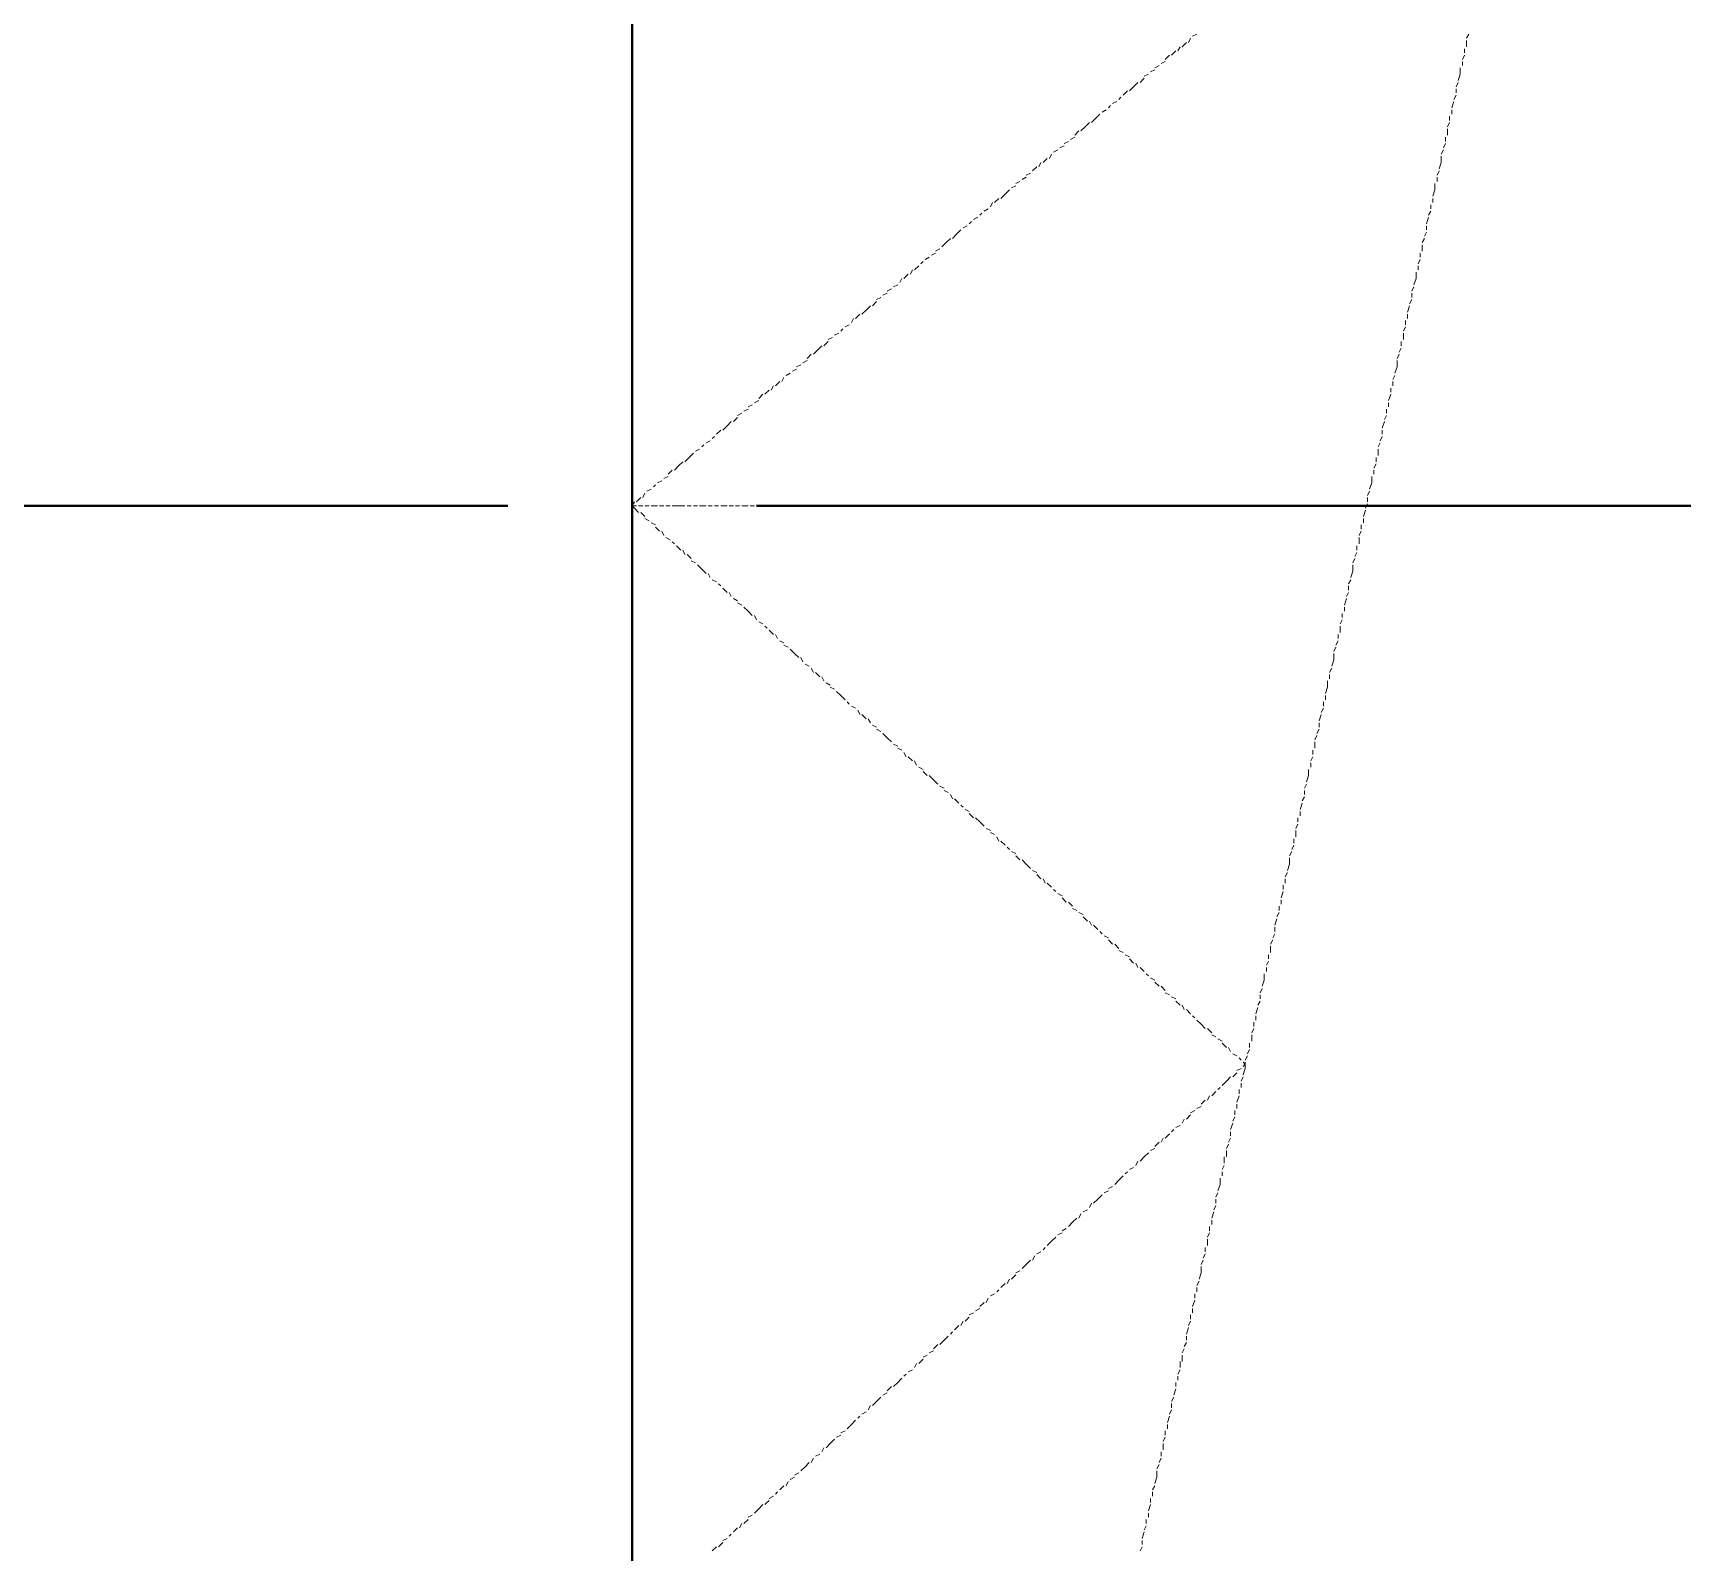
# Model space of a CAD drawing. Extents: x 0 to 604, y 0 to 420.
# Drawn here: x 253.8 to 270.37, y 320.96 to 336.22 of the extents above; entities that cross this region are included whole.
import ezdxf

# ---------------------------------------------------------------- set-up
doc = ezdxf.new("R2010")
doc.units = 0

msp = doc.modelspace()

# ---------------------------------------------------------------- linework, layer by layer
at = {"color": 7, "lineweight": 40}
for p, q in [((259.821, 397.743), (259.821, 310.219)), ((258.572, 331.47), (231.055, 331.47)), ((288.565, 331.47), (261.07, 331.47))]:
    msp.add_line(p, q, dxfattribs=at)
at = {"color": 7, "lineweight": 5}
for p, q in [((259.821, 336.211), (259.821, 336.169)), ((259.821, 336.148), (259.821, 336.084)), ((265.409, 336.127), (265.43, 336.169)), ((265.451, 336.19), (265.493, 336.211)), ((268.224, 336.211), (268.203, 336.169)), ((268.203, 336.148), (268.203, 336.084)), ((259.821, 336.063), (259.821, 336.021)), ((259.821, 336), (259.821, 335.957)), ((265.176, 335.957), (265.218, 336)), ((265.24, 336), (265.282, 336.042)), ((265.303, 336.042), (265.324, 336.084)), ((265.345, 336.084), (265.388, 336.127)), ((268.182, 336), (268.161, 335.957)), ((268.182, 336.063), (268.182, 336.021)), ((259.821, 335.936), (259.821, 335.894)), ((259.821, 335.873), (259.821, 335.809)), ((265.028, 335.83), (265.07, 335.851)), ((265.07, 335.873), (265.113, 335.894)), ((265.134, 335.915), (265.176, 335.936)), ((268.139, 335.873), (268.139, 335.809)), ((268.161, 335.936), (268.161, 335.894)), ((259.821, 335.788), (259.821, 335.746)), ((259.821, 335.724), (259.821, 335.682)), ((259.821, 335.661), (259.821, 335.598)), ((264.816, 335.64), (264.858, 335.682)), ((264.858, 335.682), (264.901, 335.724)), ((264.922, 335.724), (264.964, 335.767)), ((264.964, 335.788), (265.007, 335.809)), ((268.118, 335.724), (268.097, 335.682)), ((268.097, 335.661), (268.097, 335.619)), ((268.139, 335.809), (268.118, 335.746)), ((259.821, 335.576), (259.821, 335.534)), ((259.821, 335.513), (259.821, 335.471)), ((264.604, 335.471), (264.626, 335.492)), ((264.647, 335.513), (264.689, 335.534)), ((264.71, 335.555), (264.731, 335.576)), ((264.753, 335.598), (264.795, 335.64)), ((268.076, 335.534), (268.055, 335.471)), ((268.097, 335.598), (268.076, 335.555)), ((259.821, 335.449), (259.821, 335.386)), ((259.821, 335.365), (259.821, 335.322)), ((264.372, 335.28), (264.414, 335.322)), ((264.435, 335.322), (264.478, 335.365)), ((264.478, 335.365), (264.52, 335.407)), ((264.541, 335.428), (264.583, 335.449)), ((268.033, 335.322), (268.012, 335.28)), ((268.033, 335.386), (268.033, 335.343)), ((268.055, 335.449), (268.055, 335.407)), ((259.821, 335.301), (259.821, 335.259)), ((259.821, 335.238), (259.821, 335.174)), ((259.821, 335.153), (259.821, 335.111)), ((264.224, 335.153), (264.266, 335.174)), ((264.266, 335.195), (264.308, 335.238)), ((264.329, 335.238), (264.372, 335.28)), ((267.991, 335.174), (267.991, 335.132)), ((268.012, 335.259), (268.012, 335.195)), ((259.821, 335.089), (259.821, 335.047)), ((259.821, 335.026), (259.821, 334.984)), ((264.012, 334.962), (264.033, 335.005)), ((264.054, 335.026), (264.096, 335.047)), ((264.118, 335.068), (264.16, 335.089)), ((264.16, 335.111), (264.202, 335.132)), ((267.97, 335.047), (267.949, 335.005)), ((267.991, 335.111), (267.97, 335.068)), ((259.821, 334.962), (259.821, 334.899)), ((259.821, 334.878), (259.821, 334.836)), ((263.842, 334.836), (263.885, 334.878)), ((263.906, 334.878), (263.927, 334.92)), ((263.948, 334.92), (263.991, 334.962)), ((267.928, 334.836), (267.906, 334.793)), ((267.949, 334.92), (267.928, 334.857)), ((267.949, 334.984), (267.949, 334.92)), ((259.821, 334.814), (259.821, 334.772)), ((259.821, 334.751), (259.821, 334.687)), ((259.821, 334.666), (259.821, 334.624)), ((263.631, 334.666), (263.673, 334.687)), ((263.673, 334.709), (263.716, 334.73)), ((263.737, 334.751), (263.779, 334.772)), ((263.779, 334.793), (263.821, 334.814)), ((267.885, 334.709), (267.885, 334.645)), ((267.906, 334.772), (267.906, 334.73)), ((259.821, 334.603), (259.821, 334.56)), ((259.821, 334.539), (259.821, 334.476)), ((263.419, 334.476), (263.44, 334.518)), ((263.461, 334.518), (263.504, 334.56)), ((263.525, 334.56), (263.567, 334.603)), ((263.567, 334.603), (263.61, 334.645)), ((267.843, 334.497), (267.843, 334.454)), ((267.885, 334.645), (267.864, 334.581)), ((267.864, 334.56), (267.864, 334.518)), ((259.821, 334.454), (259.821, 334.412)), ((259.821, 334.391), (259.821, 334.349)), ((259.821, 334.327), (259.821, 334.264)), ((263.207, 334.306), (263.229, 334.327)), ((263.25, 334.349), (263.292, 334.37)), ((263.313, 334.391), (263.334, 334.412)), ((263.356, 334.433), (263.398, 334.454)), ((267.822, 334.37), (267.801, 334.306)), ((267.843, 334.433), (267.822, 334.391)), ((259.821, 334.243), (259.821, 334.2)), ((259.821, 334.179), (259.821, 334.137)), ((262.975, 334.116), (263.017, 334.158)), ((263.038, 334.158), (263.08, 334.2)), ((263.08, 334.2), (263.123, 334.243)), ((263.144, 334.264), (263.186, 334.285)), ((267.779, 334.158), (267.758, 334.116)), ((267.801, 334.222), (267.779, 334.179)), ((267.801, 334.285), (267.801, 334.243)), ((259.821, 334.116), (259.821, 334.074)), ((259.821, 334.052), (259.821, 333.989)), ((262.827, 333.989), (262.869, 334.01)), ((262.869, 334.031), (262.911, 334.052)), ((262.932, 334.074), (262.975, 334.116)), ((267.737, 334.01), (267.737, 333.968)), ((267.758, 334.095), (267.758, 334.031)), ((259.821, 333.968), (259.821, 333.925)), ((259.821, 333.904), (259.821, 333.862)), ((259.821, 333.841), (259.821, 333.777)), ((262.615, 333.798), (262.636, 333.841)), ((262.657, 333.841), (262.699, 333.883)), ((262.721, 333.904), (262.742, 333.925)), ((262.763, 333.947), (262.805, 333.968)), ((267.737, 333.947), (267.716, 333.904)), ((267.716, 333.883), (267.716, 333.841)), ((259.821, 333.756), (259.821, 333.714)), ((259.821, 333.692), (259.821, 333.65)), ((262.445, 333.671), (262.488, 333.692)), ((262.509, 333.714), (262.53, 333.756)), ((262.551, 333.756), (262.594, 333.798)), ((267.674, 333.671), (267.652, 333.629)), ((267.695, 333.756), (267.674, 333.692)), ((267.695, 333.819), (267.695, 333.756)), ((259.821, 333.629), (259.821, 333.565)), ((259.821, 333.544), (259.821, 333.502)), ((262.234, 333.481), (262.276, 333.523)), ((262.276, 333.544), (262.318, 333.565)), ((262.34, 333.587), (262.382, 333.608)), ((262.382, 333.629), (262.424, 333.65)), ((267.652, 333.544), (267.631, 333.502)), ((267.652, 333.608), (267.652, 333.565)), ((259.821, 333.481), (259.821, 333.438)), ((259.821, 333.417), (259.821, 333.354)), ((259.821, 333.333), (259.821, 333.29)), ((262.022, 333.312), (262.043, 333.354)), ((262.065, 333.354), (262.107, 333.396)), ((262.128, 333.396), (262.17, 333.438)), ((262.17, 333.438), (262.213, 333.481)), ((267.589, 333.333), (267.589, 333.29)), ((267.631, 333.481), (267.61, 333.417)), ((267.61, 333.396), (267.61, 333.354)), ((259.821, 333.269), (259.821, 333.227)), ((259.821, 333.206), (259.821, 333.163)), ((261.789, 333.142), (261.832, 333.163)), ((261.853, 333.185), (261.895, 333.206)), ((261.916, 333.227), (261.938, 333.248)), ((261.959, 333.269), (262.001, 333.29)), ((267.589, 333.269), (267.568, 333.227)), ((267.568, 333.206), (267.568, 333.142)), ((259.821, 333.142), (259.821, 333.079)), ((259.821, 333.057), (259.821, 333.015)), ((261.641, 332.994), (261.683, 333.036)), ((261.683, 333.036), (261.726, 333.079)), ((261.747, 333.079), (261.789, 333.121)), ((267.547, 333.057), (267.526, 333.015)), ((267.547, 333.121), (267.547, 333.079)), ((259.821, 332.994), (259.821, 332.952)), ((259.821, 332.93), (259.821, 332.867)), ((259.821, 332.846), (259.821, 332.803)), ((261.43, 332.825), (261.472, 332.846)), ((261.472, 332.867), (261.514, 332.888)), ((261.535, 332.909), (261.578, 332.93)), ((261.578, 332.952), (261.62, 332.994)), ((267.504, 332.867), (267.483, 332.803)), ((267.526, 332.994), (267.504, 332.952)), ((267.504, 332.93), (267.504, 332.867)), ((259.821, 332.782), (259.821, 332.74)), ((259.821, 332.719), (259.821, 332.655)), ((261.218, 332.634), (261.239, 332.676)), ((261.26, 332.676), (261.303, 332.719)), ((261.324, 332.719), (261.345, 332.761)), ((261.366, 332.782), (261.408, 332.803)), ((267.483, 332.782), (267.462, 332.74)), ((267.462, 332.719), (267.462, 332.676)), ((259.821, 332.634), (259.821, 332.592)), ((259.821, 332.571), (259.821, 332.528)), ((259.821, 332.507), (259.821, 332.444)), ((261.048, 332.507), (261.091, 332.528)), ((261.091, 332.55), (261.133, 332.592)), ((261.154, 332.592), (261.197, 332.634)), ((267.441, 332.592), (267.42, 332.528)), ((267.42, 332.507), (267.42, 332.465)), ((267.441, 332.655), (267.441, 332.613)), ((259.821, 332.423), (259.821, 332.38)), ((259.821, 332.359), (259.821, 332.317)), ((260.837, 332.317), (260.879, 332.359)), ((260.879, 332.38), (260.921, 332.401)), ((260.943, 332.423), (260.985, 332.444)), ((260.985, 332.465), (261.027, 332.486)), ((267.399, 332.38), (267.377, 332.338)), ((267.399, 332.444), (267.399, 332.401)), ((259.821, 332.295), (259.821, 332.253)), ((259.821, 332.232), (259.821, 332.168)), ((260.625, 332.147), (260.646, 332.168)), ((260.668, 332.19), (260.71, 332.232)), ((260.731, 332.232), (260.773, 332.274)), ((260.773, 332.274), (260.816, 332.317)), ((267.356, 332.168), (267.335, 332.126)), ((267.377, 332.317), (267.356, 332.253)), ((267.356, 332.232), (267.356, 332.19)), ((259.821, 332.147), (259.821, 332.105)), ((259.821, 332.084), (259.821, 332.041)), ((259.821, 332.02), (259.821, 331.957)), ((260.456, 332.02), (260.498, 332.041)), ((260.519, 332.063), (260.541, 332.084)), ((260.562, 332.105), (260.604, 332.126)), ((267.335, 332.105), (267.314, 332.063)), ((267.314, 332.041), (267.314, 331.978)), ((259.821, 331.936), (259.821, 331.893)), ((259.821, 331.872), (259.821, 331.83)), ((260.244, 331.83), (260.286, 331.872)), ((260.286, 331.872), (260.329, 331.914)), ((260.35, 331.914), (260.392, 331.957)), ((260.392, 331.957), (260.435, 331.999)), ((267.293, 331.893), (267.272, 331.851)), ((267.293, 331.957), (267.293, 331.914)), ((259.821, 331.809), (259.821, 331.745)), ((259.821, 331.724), (259.821, 331.682)), ((260.033, 331.661), (260.054, 331.682)), ((260.075, 331.703), (260.117, 331.724)), ((260.138, 331.745), (260.181, 331.766)), ((260.181, 331.788), (260.223, 331.83)), ((267.25, 331.703), (267.229, 331.639)), ((267.25, 331.766), (267.25, 331.703)), ((267.272, 331.83), (267.272, 331.788)), ((259.821, 331.661), (259.821, 331.618)), ((259.821, 331.597), (259.821, 331.533)), ((259.821, 331.47), (259.842, 331.512)), ((259.821, 331.512), (259.821, 331.47)), ((259.863, 331.512), (259.906, 331.555)), ((259.927, 331.555), (259.948, 331.597)), ((259.969, 331.618), (260.011, 331.639)), ((267.229, 331.618), (267.208, 331.576)), ((267.208, 331.555), (267.208, 331.512)), ((259.821, 331.47), (259.863, 331.47)), ((259.842, 331.449), (259.821, 331.47)), ((259.821, 331.449), (259.821, 331.406)), ((259.821, 331.385), (259.821, 331.343)), ((259.884, 331.406), (259.842, 331.449)), ((259.884, 331.47), (259.927, 331.47)), ((259.948, 331.364), (259.906, 331.406)), ((259.948, 331.47), (259.99, 331.47)), ((259.99, 331.322), (259.948, 331.343)), ((260.011, 331.47), (260.075, 331.47)), ((260.096, 331.47), (260.138, 331.47)), ((260.159, 331.47), (260.202, 331.47)), ((260.223, 331.47), (260.286, 331.47)), ((260.286, 331.47), (260.35, 331.47)), ((260.371, 331.47), (260.413, 331.47)), ((260.435, 331.47), (260.477, 331.47)), ((260.498, 331.47), (260.562, 331.47)), ((260.583, 331.47), (260.625, 331.47)), ((260.646, 331.47), (260.689, 331.47)), ((260.71, 331.47), (260.773, 331.47)), ((260.795, 331.47), (260.837, 331.47)), ((260.858, 331.47), (260.9, 331.47)), ((260.921, 331.47), (260.985, 331.47)), ((261.006, 331.47), (261.048, 331.47)), ((261.07, 331.47), (261.112, 331.47)), ((261.133, 331.47), (261.197, 331.47)), ((261.197, 331.47), (261.26, 331.47)), ((261.281, 331.47), (261.324, 331.47)), ((261.345, 331.47), (261.387, 331.47)), ((261.408, 331.47), (261.472, 331.47)), ((261.493, 331.47), (261.535, 331.47)), ((261.557, 331.47), (261.599, 331.47)), ((261.62, 331.47), (261.683, 331.47)), ((261.705, 331.47), (261.747, 331.47)), ((261.768, 331.47), (261.81, 331.47)), ((261.832, 331.47), (261.895, 331.47)), ((261.916, 331.47), (261.959, 331.47)), ((261.98, 331.47), (262.022, 331.47)), ((262.043, 331.47), (262.107, 331.47)), ((262.107, 331.47), (262.17, 331.47)), ((262.192, 331.47), (262.234, 331.47)), ((262.255, 331.47), (262.297, 331.47)), ((262.318, 331.47), (262.382, 331.47)), ((262.403, 331.47), (262.445, 331.47)), ((262.467, 331.47), (262.509, 331.47)), ((262.53, 331.47), (262.594, 331.47)), ((262.615, 331.47), (262.657, 331.47)), ((262.678, 331.47), (262.721, 331.47)), ((262.742, 331.47), (262.805, 331.47)), ((262.827, 331.47), (262.869, 331.47)), ((262.89, 331.47), (262.932, 331.47)), ((262.954, 331.47), (262.996, 331.47)), ((263.017, 331.47), (263.08, 331.47)), ((263.102, 331.47), (263.144, 331.47)), ((263.165, 331.47), (263.207, 331.47)), ((263.229, 331.47), (263.292, 331.47)), ((263.313, 331.47), (263.356, 331.47)), ((263.377, 331.47), (263.419, 331.47)), ((263.44, 331.47), (263.504, 331.47)), ((263.525, 331.47), (263.567, 331.47)), ((263.589, 331.47), (263.631, 331.47)), ((263.652, 331.47), (263.716, 331.47)), ((263.737, 331.47), (263.779, 331.47)), ((263.8, 331.47), (263.842, 331.47)), ((263.864, 331.47), (263.906, 331.47)), ((263.927, 331.47), (263.991, 331.47)), ((264.012, 331.47), (264.054, 331.47)), ((264.075, 331.47), (264.118, 331.47)), ((264.139, 331.47), (264.202, 331.47)), ((264.224, 331.47), (264.266, 331.47)), ((264.287, 331.47), (264.329, 331.47)), ((264.351, 331.47), (264.414, 331.47)), ((264.435, 331.47), (264.478, 331.47)), ((264.499, 331.47), (264.541, 331.47)), ((264.562, 331.47), (264.626, 331.47)), ((264.626, 331.47), (264.689, 331.47)), ((264.71, 331.47), (264.753, 331.47)), ((264.774, 331.47), (264.816, 331.47)), ((264.837, 331.47), (264.901, 331.47)), ((264.922, 331.47), (264.964, 331.47)), ((264.985, 331.47), (265.028, 331.47)), ((265.049, 331.47), (265.113, 331.47)), ((265.134, 331.47), (265.176, 331.47)), ((265.197, 331.47), (265.24, 331.47)), ((265.261, 331.47), (265.324, 331.47)), ((265.345, 331.47), (265.388, 331.47)), ((265.409, 331.47), (265.451, 331.47)), ((265.472, 331.47), (265.536, 331.47)), ((265.536, 331.47), (265.599, 331.47)), ((265.62, 331.47), (265.663, 331.47)), ((265.684, 331.47), (265.726, 331.47)), ((265.747, 331.47), (265.811, 331.47)), ((265.832, 331.47), (265.875, 331.47)), ((265.896, 331.47), (265.938, 331.47)), ((265.959, 331.47), (266.023, 331.47)), ((266.044, 331.47), (266.086, 331.47)), ((266.107, 331.47), (266.15, 331.47)), ((266.171, 331.47), (266.234, 331.47)), ((266.255, 331.47), (266.298, 331.47)), ((266.319, 331.47), (266.361, 331.47)), ((266.382, 331.47), (266.446, 331.47)), ((266.446, 331.47), (266.509, 331.47)), ((266.531, 331.47), (266.573, 331.47)), ((266.594, 331.47), (266.637, 331.47)), ((266.658, 331.47), (266.721, 331.47)), ((266.742, 331.47), (266.785, 331.47)), ((266.806, 331.47), (266.848, 331.47)), ((266.869, 331.47), (266.933, 331.47)), ((266.954, 331.47), (266.996, 331.47)), ((267.017, 331.47), (267.06, 331.47)), ((267.081, 331.47), (267.144, 331.47)), ((267.166, 331.47), (267.187, 331.47)), ((267.187, 331.428), (267.166, 331.364)), ((267.166, 331.343), (267.166, 331.301)), ((267.208, 331.491), (267.187, 331.449)), ((259.821, 331.322), (259.821, 331.258)), ((259.821, 331.237), (259.821, 331.195)), ((259.821, 331.174), (259.821, 331.131)), ((260.054, 331.279), (260.011, 331.301)), ((260.096, 331.216), (260.054, 331.258)), ((260.138, 331.174), (260.117, 331.216)), ((267.144, 331.216), (267.123, 331.174)), ((267.144, 331.279), (267.144, 331.237)), ((259.821, 331.11), (259.821, 331.047)), ((259.821, 331.026), (259.821, 330.983)), ((260.202, 331.131), (260.159, 331.152)), ((260.244, 331.089), (260.223, 331.11)), ((260.308, 331.026), (260.265, 331.068)), ((260.35, 330.983), (260.329, 331.026)), ((267.102, 331.068), (267.102, 331.026)), ((267.123, 331.152), (267.123, 331.089)), ((259.821, 330.962), (259.821, 330.92)), ((259.821, 330.899), (259.821, 330.835)), ((260.413, 330.941), (260.371, 330.983)), ((260.456, 330.899), (260.413, 330.92)), ((260.519, 330.835), (260.477, 330.877)), ((267.081, 330.941), (267.06, 330.899)), ((267.06, 330.877), (267.06, 330.814)), ((267.102, 331.004), (267.081, 330.962)), ((259.821, 330.814), (259.821, 330.771)), ((259.821, 330.75), (259.821, 330.708)), ((259.821, 330.687), (259.821, 330.623)), ((260.562, 330.793), (260.519, 330.835)), ((260.604, 330.75), (260.583, 330.793)), ((260.668, 330.708), (260.625, 330.729)), ((260.71, 330.666), (260.689, 330.687)), ((267.039, 330.729), (267.017, 330.687)), ((267.06, 330.814), (267.039, 330.75)), ((259.821, 330.602), (259.821, 330.56)), ((259.821, 330.539), (259.821, 330.496)), ((260.773, 330.602), (260.731, 330.644)), ((260.816, 330.56), (260.795, 330.602)), ((260.879, 330.517), (260.837, 330.539)), ((266.996, 330.539), (266.975, 330.475)), ((267.017, 330.602), (266.996, 330.56)), ((267.017, 330.666), (267.017, 330.623)), ((259.821, 330.475), (259.821, 330.433)), ((259.821, 330.412), (259.821, 330.348)), ((260.921, 330.475), (260.879, 330.496)), ((260.985, 330.412), (260.943, 330.454)), ((261.027, 330.369), (260.985, 330.412)), ((261.07, 330.327), (261.048, 330.369)), ((266.954, 330.39), (266.954, 330.348)), ((266.975, 330.454), (266.975, 330.412)), ((259.821, 330.327), (259.821, 330.285)), ((259.821, 330.264), (259.821, 330.221)), ((259.821, 330.2), (259.821, 330.137)), ((261.133, 330.285), (261.091, 330.306)), ((261.175, 330.242), (261.154, 330.264)), ((261.239, 330.179), (261.197, 330.221)), ((266.954, 330.327), (266.933, 330.285)), ((266.933, 330.264), (266.933, 330.2)), ((259.821, 330.115), (259.821, 330.073)), ((259.821, 330.052), (259.821, 330.009)), ((261.281, 330.137), (261.26, 330.179)), ((261.345, 330.094), (261.303, 330.115)), ((261.387, 330.052), (261.345, 330.073)), ((261.451, 329.988), (261.408, 330.031)), ((266.89, 330.052), (266.869, 330.009)), ((266.912, 330.115), (266.89, 330.073)), ((266.912, 330.179), (266.912, 330.137)), ((259.821, 329.988), (259.821, 329.925)), ((259.821, 329.904), (259.821, 329.861)), ((261.493, 329.946), (261.451, 329.988)), ((261.535, 329.904), (261.514, 329.946)), ((261.599, 329.861), (261.557, 329.882)), ((266.869, 329.925), (266.848, 329.861)), ((266.869, 329.988), (266.869, 329.925)), ((259.821, 329.84), (259.821, 329.798)), ((259.821, 329.777), (259.821, 329.713)), ((259.821, 329.692), (259.821, 329.65)), ((261.641, 329.798), (261.62, 329.84)), ((261.705, 329.755), (261.662, 329.798)), ((261.747, 329.713), (261.726, 329.755)), ((261.81, 329.671), (261.768, 329.692)), ((266.806, 329.713), (266.806, 329.65)), ((266.848, 329.84), (266.827, 329.798)), ((266.827, 329.777), (266.827, 329.734)), ((259.821, 329.628), (259.821, 329.586)), ((259.821, 329.565), (259.821, 329.523)), ((261.853, 329.628), (261.81, 329.65)), ((261.916, 329.565), (261.874, 329.607)), ((261.959, 329.523), (261.916, 329.565)), ((266.806, 329.65), (266.785, 329.586)), ((266.785, 329.565), (266.785, 329.523)), ((259.821, 329.502), (259.821, 329.438)), ((259.821, 329.417), (259.821, 329.375)), ((259.821, 329.353), (259.821, 329.311)), ((262.001, 329.48), (261.98, 329.502)), ((262.065, 329.438), (262.022, 329.459)), ((262.107, 329.375), (262.086, 329.417)), ((262.17, 329.332), (262.128, 329.375)), ((266.742, 329.375), (266.721, 329.311)), ((266.764, 329.438), (266.742, 329.396)), ((266.764, 329.502), (266.764, 329.459)), ((259.821, 329.29), (259.821, 329.226)), ((259.821, 329.205), (259.821, 329.163)), ((262.213, 329.29), (262.192, 329.332)), ((262.276, 329.247), (262.234, 329.269)), ((262.318, 329.205), (262.276, 329.226)), ((266.721, 329.226), (266.7, 329.184)), ((266.721, 329.29), (266.721, 329.247)), ((259.821, 329.142), (259.821, 329.099)), ((259.821, 329.078), (259.821, 329.015)), ((262.382, 329.142), (262.34, 329.184)), ((262.424, 329.099), (262.382, 329.142)), ((262.488, 329.057), (262.445, 329.078)), ((262.53, 329.015), (262.488, 329.036)), ((266.7, 329.163), (266.679, 329.12)), ((266.679, 329.099), (266.679, 329.036)), ((259.821, 328.993), (259.821, 328.951)), ((259.821, 328.93), (259.821, 328.888)), ((259.821, 328.866), (259.821, 328.803)), ((262.572, 328.951), (262.551, 328.993)), ((262.636, 328.909), (262.594, 328.951)), ((262.678, 328.866), (262.657, 328.909)), ((266.658, 328.951), (266.637, 328.909)), ((266.637, 328.888), (266.637, 328.845)), ((266.658, 329.015), (266.658, 328.972)), ((259.821, 328.782), (259.821, 328.74)), ((259.821, 328.718), (259.821, 328.676)), ((262.742, 328.824), (262.699, 328.845)), ((262.784, 328.761), (262.742, 328.803)), ((262.848, 328.718), (262.805, 328.761)), ((262.89, 328.676), (262.848, 328.718)), ((266.615, 328.761), (266.594, 328.697)), ((266.615, 328.824), (266.615, 328.761)), ((259.821, 328.655), (259.821, 328.613)), ((259.821, 328.591), (259.821, 328.528)), ((262.954, 328.634), (262.911, 328.655)), ((262.996, 328.591), (262.954, 328.613)), ((263.038, 328.528), (263.017, 328.57)), ((263.102, 328.485), (263.059, 328.528)), ((266.573, 328.549), (266.552, 328.507)), ((266.594, 328.676), (266.573, 328.634)), ((266.573, 328.613), (266.573, 328.57)), ((259.821, 328.507), (259.821, 328.464)), ((259.821, 328.443), (259.821, 328.401)), ((259.821, 328.38), (259.821, 328.316)), ((263.144, 328.443), (263.123, 328.464)), ((263.207, 328.401), (263.165, 328.422)), ((263.25, 328.337), (263.207, 328.38)), ((266.552, 328.485), (266.531, 328.422)), ((266.531, 328.401), (266.531, 328.358)), ((259.821, 328.295), (259.821, 328.253)), ((259.821, 328.231), (259.821, 328.189)), ((263.313, 328.295), (263.271, 328.337)), ((263.356, 328.253), (263.313, 328.295)), ((263.419, 328.21), (263.377, 328.231)), ((266.509, 328.274), (266.488, 328.231)), ((266.488, 328.21), (266.488, 328.147)), ((266.509, 328.337), (266.509, 328.295)), ((259.821, 328.168), (259.821, 328.104)), ((259.821, 328.083), (259.821, 328.041)), ((263.461, 328.168), (263.419, 328.189)), ((263.504, 328.104), (263.483, 328.147)), ((263.567, 328.062), (263.525, 328.104)), ((263.61, 328.02), (263.589, 328.041)), ((266.467, 328.062), (266.446, 328.02)), ((266.467, 328.126), (266.467, 328.083)), ((259.821, 328.02), (259.821, 327.978)), ((259.821, 327.956), (259.821, 327.893)), ((259.821, 327.872), (259.821, 327.829)), ((263.673, 327.978), (263.631, 327.999)), ((263.716, 327.914), (263.673, 327.956)), ((263.779, 327.872), (263.737, 327.914)), ((263.821, 327.829), (263.779, 327.872)), ((266.425, 327.872), (266.404, 327.808)), ((266.446, 327.999), (266.425, 327.956)), ((266.425, 327.935), (266.425, 327.872)), ((259.821, 327.808), (259.821, 327.766)), ((259.821, 327.745), (259.821, 327.702)), ((263.885, 327.787), (263.842, 327.808)), ((263.927, 327.724), (263.885, 327.766)), ((263.969, 327.681), (263.948, 327.724)), ((266.404, 327.787), (266.382, 327.745)), ((266.382, 327.724), (266.382, 327.681)), ((259.821, 327.681), (259.821, 327.618)), ((259.821, 327.596), (259.821, 327.554)), ((259.821, 327.533), (259.821, 327.491)), ((264.033, 327.639), (263.991, 327.681)), ((264.075, 327.596), (264.054, 327.618)), ((264.139, 327.554), (264.096, 327.575)), ((264.181, 327.491), (264.139, 327.533)), ((266.361, 327.596), (266.34, 327.533)), ((266.361, 327.66), (266.361, 327.618)), ((259.821, 327.469), (259.821, 327.406)), ((259.821, 327.385), (259.821, 327.342)), ((264.245, 327.448), (264.202, 327.491)), ((264.287, 327.406), (264.245, 327.427)), ((264.351, 327.364), (264.308, 327.385)), ((266.319, 327.385), (266.298, 327.342)), ((266.319, 327.448), (266.319, 327.406)), ((266.34, 327.512), (266.34, 327.469)), ((259.821, 327.321), (259.821, 327.279)), ((259.821, 327.258), (259.821, 327.194)), ((264.393, 327.3), (264.351, 327.342)), ((264.435, 327.258), (264.414, 327.3)), ((264.499, 327.216), (264.456, 327.258)), ((266.298, 327.321), (266.277, 327.258)), ((266.277, 327.237), (266.277, 327.194)), ((259.821, 327.173), (259.821, 327.131)), ((259.821, 327.11), (259.821, 327.067)), ((259.821, 327.046), (259.821, 326.983)), ((264.541, 327.173), (264.52, 327.194)), ((264.604, 327.131), (264.562, 327.152)), ((264.647, 327.067), (264.604, 327.11)), ((264.71, 327.025), (264.668, 327.067)), ((266.255, 327.11), (266.234, 327.067)), ((266.234, 327.046), (266.234, 326.983)), ((266.277, 327.173), (266.255, 327.131)), ((259.821, 326.961), (259.821, 326.919)), ((259.821, 326.898), (259.821, 326.856)), ((264.753, 326.983), (264.71, 327.004)), ((264.816, 326.94), (264.774, 326.961)), ((264.858, 326.877), (264.816, 326.919)), ((264.901, 326.834), (264.88, 326.877)), ((266.213, 326.898), (266.192, 326.856)), ((266.213, 326.961), (266.213, 326.919)), ((259.821, 326.834), (259.821, 326.792)), ((259.821, 326.771), (259.821, 326.707)), ((264.964, 326.792), (264.922, 326.834)), ((265.007, 326.75), (264.985, 326.771)), ((265.07, 326.707), (265.028, 326.729)), ((266.171, 326.707), (266.15, 326.644)), ((266.171, 326.771), (266.171, 326.707)), ((266.192, 326.834), (266.192, 326.792)), ((259.821, 326.686), (259.821, 326.644)), ((259.821, 326.623), (259.821, 326.58)), ((259.821, 326.559), (259.821, 326.496)), ((265.113, 326.644), (265.07, 326.686)), ((265.176, 326.602), (265.134, 326.644)), ((265.218, 326.559), (265.176, 326.58)), ((265.282, 326.517), (265.24, 326.538)), ((266.15, 326.623), (266.128, 326.58)), ((266.128, 326.559), (266.128, 326.517)), ((259.821, 326.475), (259.821, 326.432)), ((259.821, 326.411), (259.821, 326.369)), ((265.324, 326.454), (265.282, 326.496)), ((265.366, 326.411), (265.345, 326.454)), ((265.43, 326.369), (265.388, 326.411)), ((266.107, 326.432), (266.086, 326.369)), ((266.128, 326.496), (266.107, 326.454)), ((259.821, 326.348), (259.821, 326.284)), ((259.821, 326.263), (259.821, 326.221)), ((265.472, 326.327), (265.451, 326.348)), ((265.536, 326.263), (265.493, 326.305)), ((265.578, 326.221), (265.536, 326.263)), ((265.642, 326.178), (265.599, 326.221)), ((266.065, 326.221), (266.044, 326.178)), ((266.065, 326.284), (266.065, 326.242)), ((266.086, 326.348), (266.086, 326.305)), ((259.821, 326.199), (259.821, 326.157)), ((259.821, 326.136), (259.821, 326.072)), ((259.821, 326.051), (259.821, 326.009)), ((265.684, 326.136), (265.642, 326.157)), ((265.747, 326.094), (265.705, 326.115)), ((265.79, 326.03), (265.747, 326.072)), ((266.023, 326.072), (266.023, 326.03)), ((266.044, 326.157), (266.044, 326.094)), ((259.821, 325.988), (259.821, 325.945)), ((259.821, 325.924), (259.821, 325.882)), ((265.832, 325.988), (265.811, 326.03)), ((265.896, 325.945), (265.853, 325.967)), ((265.938, 325.903), (265.917, 325.924)), ((265.98, 325.861), (265.959, 325.882)), ((266.002, 325.945), (265.98, 325.903)), ((265.98, 325.882), (265.98, 325.818)), ((266.023, 326.009), (266.002, 325.967)), ((259.821, 325.861), (259.821, 325.797)), ((259.821, 325.776), (259.821, 325.734)), ((259.821, 325.713), (259.821, 325.67)), ((265.79, 325.692), (265.832, 325.734)), ((265.853, 325.734), (265.896, 325.776)), ((265.896, 325.797), (265.938, 325.818)), ((265.959, 325.734), (265.938, 325.692)), ((265.959, 325.84), (265.98, 325.861)), ((265.98, 325.818), (265.959, 325.755)), ((259.821, 325.649), (259.821, 325.586)), ((259.821, 325.565), (259.821, 325.522)), ((265.599, 325.501), (265.62, 325.543)), ((265.642, 325.543), (265.684, 325.586)), ((265.705, 325.607), (265.726, 325.628)), ((265.747, 325.649), (265.79, 325.692)), ((265.917, 325.543), (265.896, 325.48)), ((265.917, 325.607), (265.917, 325.565)), ((265.938, 325.67), (265.938, 325.628)), ((259.821, 325.501), (259.821, 325.459)), ((259.821, 325.437), (259.821, 325.374)), ((265.43, 325.374), (265.472, 325.395)), ((265.493, 325.416), (265.536, 325.437)), ((265.536, 325.459), (265.578, 325.501)), ((265.875, 325.395), (265.875, 325.353)), ((265.896, 325.459), (265.896, 325.416)), ((259.821, 325.353), (259.821, 325.31)), ((259.821, 325.289), (259.821, 325.247)), ((259.821, 325.226), (259.821, 325.162)), ((265.282, 325.226), (265.324, 325.247)), ((265.345, 325.268), (265.366, 325.31)), ((265.388, 325.31), (265.43, 325.353)), ((265.853, 325.268), (265.832, 325.205)), ((265.875, 325.332), (265.853, 325.289)), ((259.821, 325.141), (259.821, 325.099)), ((259.821, 325.078), (259.821, 325.035)), ((265.07, 325.035), (265.113, 325.078)), ((265.134, 325.078), (265.155, 325.12)), ((265.176, 325.12), (265.218, 325.162)), ((265.24, 325.183), (265.261, 325.205)), ((265.811, 325.057), (265.79, 325.014)), ((265.832, 325.12), (265.811, 325.078)), ((265.832, 325.183), (265.832, 325.141)), ((259.821, 325.014), (259.821, 324.972)), ((259.821, 324.951), (259.821, 324.887)), ((264.88, 324.845), (264.901, 324.887)), ((264.922, 324.887), (264.964, 324.93)), ((264.964, 324.93), (265.007, 324.972)), ((265.028, 324.993), (265.07, 325.014)), ((265.769, 324.93), (265.769, 324.866)), ((265.79, 324.993), (265.79, 324.93)), ((259.821, 324.866), (259.821, 324.824)), ((259.821, 324.803), (259.821, 324.76)), ((259.821, 324.739), (259.821, 324.675)), ((264.71, 324.697), (264.753, 324.739)), ((264.774, 324.76), (264.795, 324.781)), ((264.816, 324.803), (264.858, 324.824)), ((265.726, 324.718), (265.726, 324.654)), ((265.769, 324.845), (265.747, 324.803)), ((265.747, 324.781), (265.747, 324.739)), ((259.821, 324.654), (259.821, 324.612)), ((259.821, 324.591), (259.821, 324.548)), ((264.499, 324.506), (264.541, 324.548)), ((264.562, 324.57), (264.604, 324.591)), ((264.604, 324.612), (264.647, 324.633)), ((264.668, 324.654), (264.71, 324.697)), ((265.705, 324.57), (265.684, 324.527)), ((265.726, 324.654), (265.705, 324.591)), ((259.821, 324.527), (259.821, 324.464)), ((259.821, 324.443), (259.821, 324.4)), ((264.351, 324.379), (264.393, 324.4)), ((264.414, 324.421), (264.435, 324.464)), ((264.456, 324.464), (264.499, 324.506)), ((265.684, 324.443), (265.663, 324.4)), ((265.684, 324.506), (265.684, 324.464)), ((259.821, 324.379), (259.821, 324.337)), ((259.821, 324.316), (259.821, 324.252)), ((259.821, 324.231), (259.821, 324.189)), ((264.202, 324.231), (264.245, 324.273)), ((264.245, 324.273), (264.287, 324.316)), ((264.308, 324.316), (264.329, 324.358)), ((265.62, 324.231), (265.62, 324.189)), ((265.663, 324.379), (265.642, 324.316)), ((265.642, 324.295), (265.642, 324.252)), ((259.821, 324.168), (259.821, 324.125)), ((259.821, 324.104), (259.821, 324.062)), ((263.991, 324.041), (264.033, 324.083)), ((264.033, 324.083), (264.075, 324.125)), ((264.096, 324.146), (264.139, 324.168)), ((264.139, 324.189), (264.181, 324.21)), ((265.62, 324.168), (265.599, 324.125)), ((265.599, 324.104), (265.599, 324.041)), ((259.821, 324.041), (259.821, 323.977)), ((259.821, 323.956), (259.821, 323.913)), ((259.821, 323.892), (259.821, 323.85)), ((263.779, 323.85), (263.821, 323.892)), ((263.842, 323.892), (263.864, 323.935)), ((263.885, 323.956), (263.927, 323.977)), ((263.948, 323.998), (263.969, 324.019)), ((265.557, 323.892), (265.536, 323.85)), ((265.578, 323.956), (265.557, 323.913)), ((265.578, 324.019), (265.578, 323.977)), ((259.821, 323.829), (259.821, 323.765)), ((259.821, 323.744), (259.821, 323.702)), ((263.631, 323.702), (263.673, 323.744)), ((263.673, 323.765), (263.716, 323.786)), ((263.737, 323.808), (263.779, 323.85)), ((265.536, 323.765), (265.515, 323.702)), ((265.536, 323.829), (265.536, 323.765)), ((259.821, 323.681), (259.821, 323.638)), ((259.821, 323.617), (259.821, 323.554)), ((263.419, 323.533), (263.461, 323.554)), ((263.483, 323.575), (263.504, 323.596)), ((263.525, 323.617), (263.567, 323.659)), ((263.589, 323.659), (263.61, 323.702)), ((265.472, 323.554), (265.472, 323.511)), ((265.515, 323.681), (265.493, 323.638)), ((265.493, 323.617), (265.493, 323.575)), ((259.821, 323.533), (259.821, 323.49)), ((259.821, 323.469), (259.821, 323.427)), ((259.821, 323.406), (259.821, 323.342)), ((263.271, 323.384), (263.313, 323.406)), ((263.313, 323.427), (263.356, 323.469)), ((263.377, 323.469), (263.398, 323.511)), ((265.472, 323.49), (265.451, 323.427)), ((265.451, 323.406), (265.451, 323.363)), ((259.821, 323.321), (259.821, 323.279)), ((259.821, 323.257), (259.821, 323.215)), ((263.059, 323.194), (263.102, 323.236)), ((263.123, 323.236), (263.144, 323.279)), ((263.165, 323.279), (263.207, 323.321)), ((263.207, 323.342), (263.25, 323.363)), ((265.43, 323.279), (265.409, 323.236)), ((265.43, 323.342), (265.43, 323.3)), ((259.821, 323.194), (259.821, 323.151)), ((259.821, 323.13), (259.821, 323.067)), ((262.911, 323.046), (262.954, 323.088)), ((262.954, 323.088), (262.996, 323.13)), ((263.017, 323.151), (263.038, 323.173)), ((265.388, 323.067), (265.366, 323.024)), ((265.409, 323.215), (265.388, 323.151)), ((265.388, 323.13), (265.388, 323.088)), ((259.821, 323.046), (259.821, 323.003)), ((259.821, 322.982), (259.821, 322.94)), ((259.821, 322.919), (259.821, 322.855)), ((262.699, 322.855), (262.742, 322.897)), ((262.742, 322.919), (262.784, 322.94)), ((262.805, 322.961), (262.848, 322.982)), ((262.848, 323.003), (262.89, 323.046)), ((265.366, 323.003), (265.345, 322.961)), ((265.345, 322.94), (265.345, 322.876)), ((259.821, 322.834), (259.821, 322.792)), ((259.821, 322.771), (259.821, 322.728)), ((262.551, 322.728), (262.572, 322.749)), ((262.594, 322.771), (262.636, 322.792)), ((262.657, 322.813), (262.678, 322.855)), ((265.324, 322.792), (265.303, 322.749)), ((265.303, 322.728), (265.303, 322.686)), ((265.324, 322.876), (265.324, 322.813)), ((259.821, 322.707), (259.821, 322.644)), ((259.821, 322.622), (259.821, 322.58)), ((259.821, 322.559), (259.821, 322.517)), ((262.34, 322.538), (262.382, 322.559)), ((262.382, 322.58), (262.424, 322.622)), ((262.445, 322.622), (262.488, 322.665)), ((262.488, 322.665), (262.53, 322.707)), ((265.282, 322.601), (265.261, 322.538)), ((265.282, 322.665), (265.282, 322.622)), ((259.821, 322.495), (259.821, 322.432)), ((259.821, 322.411), (259.821, 322.368)), ((262.192, 322.389), (262.213, 322.432)), ((262.234, 322.432), (262.276, 322.474)), ((262.276, 322.474), (262.318, 322.517)), ((265.261, 322.517), (265.24, 322.474)), ((265.24, 322.453), (265.24, 322.411)), ((259.821, 322.347), (259.821, 322.305)), ((259.821, 322.284), (259.821, 322.241)), ((261.98, 322.199), (262.022, 322.241)), ((262.022, 322.241), (262.065, 322.284)), ((262.086, 322.305), (262.107, 322.326)), ((262.128, 322.347), (262.17, 322.368)), ((265.218, 322.326), (265.197, 322.262)), ((265.197, 322.241), (265.197, 322.199)), ((265.24, 322.389), (265.218, 322.347)), ((259.821, 322.22), (259.821, 322.157)), ((259.821, 322.135), (259.821, 322.093)), ((259.821, 322.072), (259.821, 322.03)), ((261.81, 322.051), (261.853, 322.093)), ((261.874, 322.114), (261.916, 322.135)), ((261.916, 322.157), (261.959, 322.178)), ((265.176, 322.114), (265.155, 322.072)), ((265.176, 322.178), (265.176, 322.135)), ((259.821, 322.009), (259.821, 321.945)), ((259.821, 321.924), (259.821, 321.882)), ((261.62, 321.86), (261.641, 321.903)), ((261.662, 321.924), (261.705, 321.945)), ((261.726, 321.966), (261.747, 322.009)), ((261.768, 322.009), (261.81, 322.051)), ((265.134, 321.903), (265.113, 321.86)), ((265.134, 321.966), (265.134, 321.924)), ((265.155, 322.051), (265.155, 321.987)), ((259.821, 321.86), (259.821, 321.818)), ((259.821, 321.797), (259.821, 321.733)), ((261.451, 321.733), (261.493, 321.755)), ((261.514, 321.776), (261.557, 321.818)), ((261.557, 321.818), (261.599, 321.86)), ((265.113, 321.839), (265.091, 321.797)), ((265.091, 321.776), (265.091, 321.712)), ((259.821, 321.712), (259.821, 321.67)), ((259.821, 321.649), (259.821, 321.606)), ((259.821, 321.585), (259.821, 321.522)), ((261.303, 321.585), (261.345, 321.627)), ((261.366, 321.627), (261.387, 321.67)), ((261.408, 321.691), (261.451, 321.712)), ((265.07, 321.627), (265.049, 321.585)), ((265.091, 321.712), (265.07, 321.649)), ((259.821, 321.5), (259.821, 321.458)), ((259.821, 321.437), (259.821, 321.395)), ((261.091, 321.395), (261.133, 321.437)), ((261.154, 321.437), (261.197, 321.479)), ((261.197, 321.5), (261.239, 321.522)), ((261.26, 321.543), (261.281, 321.564)), ((265.028, 321.437), (265.007, 321.373)), ((265.028, 321.5), (265.028, 321.458)), ((265.049, 321.564), (265.049, 321.522)), ((259.821, 321.373), (259.821, 321.331)), ((259.821, 321.31), (259.821, 321.247)), ((260.9, 321.204), (260.921, 321.247)), ((260.943, 321.247), (260.985, 321.289)), ((260.985, 321.31), (261.027, 321.331)), ((261.048, 321.352), (261.091, 321.395)), ((264.985, 321.289), (264.985, 321.247)), ((265.007, 321.352), (265.007, 321.31)), ((259.821, 321.225), (259.821, 321.183)), ((259.821, 321.162), (259.821, 321.12)), ((259.821, 321.098), (259.821, 321.035)), ((260.731, 321.077), (260.773, 321.098)), ((260.795, 321.12), (260.816, 321.141)), ((260.837, 321.162), (260.879, 321.204)), ((264.964, 321.162), (264.943, 321.098)), ((264.943, 321.077), (264.943, 321.035)), ((264.985, 321.225), (264.964, 321.183)), ((259.821, 321.014), (259.821, 320.971)), ((260.625, 320.971), (260.668, 321.014)), ((260.689, 321.014), (260.731, 321.056)), ((264.943, 321.014), (264.922, 320.971))]:
    msp.add_line(p, q, dxfattribs=at)
at = {"color": 7, "lineweight": 25}
for p, q in [((259.821, 336.084), (259.821, 335.068)), ((259.821, 333.565), (259.821, 313.563))]:
    msp.add_line(p, q, dxfattribs=at)

doc.saveas('drawing.dxf')
